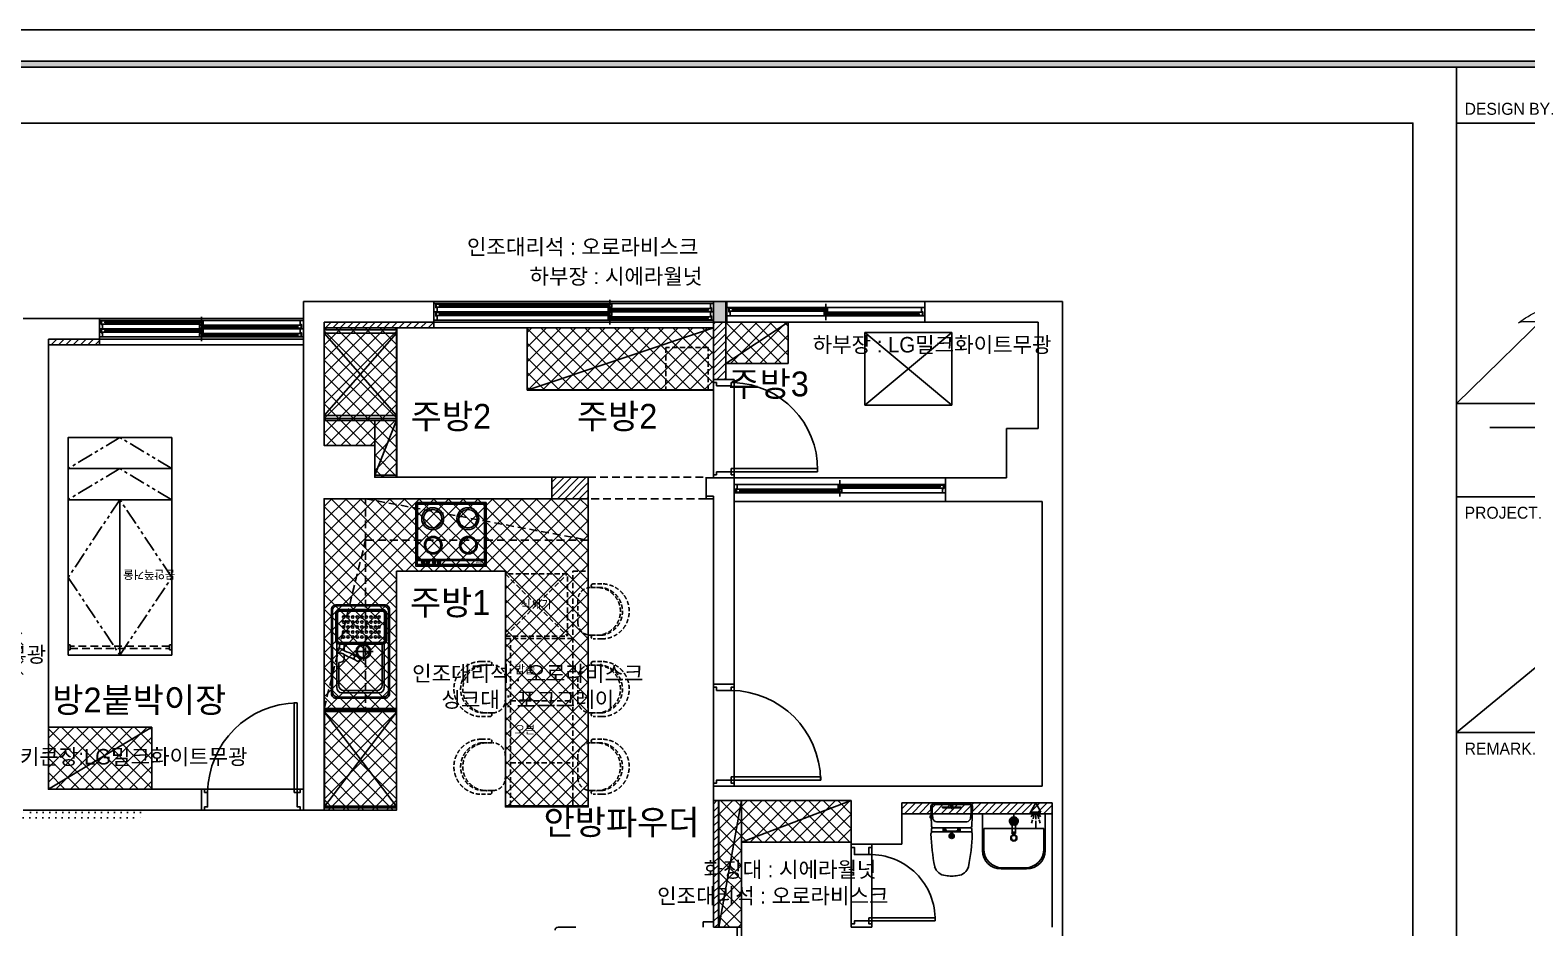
# Model space of a CAD drawing. Header units: inches. Extents: x 4138 to 127072, y -26315 to 43858.
# Drawn here: x 90498 to 104946, y 33133 to 41794 of the extents above; entities that cross this region are included whole.
import ezdxf
from ezdxf.enums import TextEntityAlignment as Align

# ---------------------------------------------------------------- set-up
doc = ezdxf.new("R2010")
doc.units = ezdxf.units.IN
doc.header["$LTSCALE"] = 50
doc.header["$MEASUREMENT"] = 0
for name, pattern in [('DASHEDX2', [1.5, 1, -0.5]), ('DH-HID2', [1.2, 0.8, -0.4]), ('DOT', [0.25, 0, -0.25]), ('HID', [2.3, 1.5, -0.8]), ('HIDDEN', [0.375, 0.25, -0.125]), ('PHANTOM2', [1.25, 0.625, -0.125, 0.125, -0.125, 0.125, -0.125])]:
    doc.linetypes.add(name, pattern=pattern)
for name, color, linetype in [('0-ELC TEXT', 7, 'Continuous'), ('02-WAL', 2, 'Continuous'), ('03-WAL NEW', 3, 'Continuous'), ('04-WIN', 4, 'Continuous'), ('04-WIN TEXT', 4, 'Continuous'), ('04_FUR', 6, 'Continuous'), ('06-FUR', 6, 'Continuous'), ('06-LIGHT', 4, 'Continuous'), ('07-DIM WAL', 5, 'Continuous'), ('3.기호.계단선', 30, 'Continuous'), ('BATH', 4, 'Continuous'), ('CO-BATH', 6, 'Continuous'), ('CO-FURB-DN', 9, 'Continuous'), ('FIN', 2, 'Continuous'), ('FORM(YOURNAME)-11', 1, 'Continuous'), ('FU-FURM', 251, 'DH-HID2'), ('HL', 6, 'HIDDEN'), ('RC-LIGHT', 7, 'Continuous'), ('도면층2', 2, 'Continuous'), ('도면층4', 4, 'Continuous'), ('도면층5', 5, 'Continuous'), ('로고', 7, 'Continuous'), ('욕실설비', 3, 'Continuous')]:
    doc.layers.add(name, color=color, linetype=linetype)
doc.styles.add('DH-TEXT', font='')
doc.styles.add('YOURNAME', font='HY울릉도M.TTF')
doc.styles.add('코레일둥고', font='Korail_Round_Gothic_Medium.ttf')
doc.styles.get('DH-TEXT').set_extended_font_data('HY울릉도L')
pattern_1 = [(45, (0, 0), (-70.71068, 70.71068), []), (135, (0, 0), (-70.71068, -70.71068), [])]

# ---------------------------------------------------------------- blocks, each defined once
blk = doc.blocks.new('FORM-PLAN')
at = {"layer": 'FORM(YOURNAME)-11'}
h = blk.add_hatch(color=256, dxfattribs=at)
h.dxf.hatch_style = 1
h.paths.add_polyline_path([(-71444, 55115), (10556, 55115), (10556, 54915), (-71444, 54915)])
h.paths.add_polyline_path([(-71444, -2085), (10556, -2085), (10556, -2285), (-71444, -2285)])
at = {"layer": 'Defpoints', "color": 158}
for p, q in [((1346, 54915), (1346, -2085)), ((10556, 53115), (1346, 44093)), ((1346, 53115), (10556, 53115)), ((1346, 44093), (10556, 44093)), ((10556, 41093), (1346, 33504))]:
    blk.add_line(p, q, dxfattribs=at)
for points in [[(-71444, -2285), (10556, -2285), (10556, 55115), (-71444, 55115)], [(-69444, 53115), (-64, 53115), (-64, 1215), (-69444, 1215)]]:
    blk.add_lwpolyline(points, close=True, dxfattribs=at)
at = {"layer": 'FORM(YOURNAME)-11', "color": 251}
blk.add_line((2415, 43323), (9487, 43323), dxfattribs=at)
at = {"layer": 'FORM(YOURNAME)-11', "color": 14}
for p, q in [((1346, 41093), (10556, 41093)), ((1346, 33504), (10556, 33504))]:
    blk.add_line(p, q, dxfattribs=at)
at = {"layer": 'FORM(YOURNAME)-11', "color": 250}
blk.add_lwpolyline([(-72444, -3285), (11556, -3285), (11556, 56115), (-72444, 56115)], close=True, dxfattribs=at)
at = {"layer": 'FORM(YOURNAME)-11'}
blk.add_lwpolyline([(-71444, 55115), (10556, 55115), (10556, 54915), (-71444, 54915)], close=True, dxfattribs=at)
at = {"layer": '로고', "lineweight": 0}
blk.add_open_spline([(7666, 47553), (7829, 47568), (7991, 47589), (8152, 47616), (8390, 47655), (8626, 47707), (8858, 47777), (8829, 47735), (8756, 47673), (8725, 47640), (8605, 47517), (8479, 47403), (8345, 47299), (7970, 47009), (7538, 46711), (7093, 46589), (6625, 46461), (6147, 46563), (5679, 46622), (5193, 46684), (4705, 46723), (4215, 46727), (4065, 46729), (3915, 46726), (3766, 46720), (3671, 46715), (3410, 46748), (3333, 46685), (3528, 46845), (3756, 46960), (3975, 47070), (4061, 47113), (4148, 47153), (4236, 47190)], degree=3, knots=[3.546479, 3.546479, 3.546479, 3.546479, 4, 4, 4, 5, 5, 5, 6, 6, 6, 7, 7, 7, 8, 8, 8, 9, 9, 9, 10, 10, 10, 11, 11, 11, 12, 12, 12, 13, 13, 13, 13.152029, 13.152029, 13.152029, 13.152029], dxfattribs=at)
at = {"layer": 'FORM(YOURNAME)-11', "color": 14, "style": 'YOURNAME'}
for s, p in [('DESIGN BY.', (1603, 53577)), ('PROJECT.', (1603, 40579)), ('REMARK.', (1603, 32989))]:
    blk.add_text(s, height=386.1, dxfattribs=at).set_placement(p, align=Align.MIDDLE_LEFT)
at = {"layer": 'FORM(YOURNAME)-11', "color": 3, "style": 'YOURNAME'}
for tag, height, p in [('1', 450, (9905, 18188)), ('2', 450, (9905, 17544)), ('3', 450, (9905, 16257)), ('4', 450, (9905, 14326)), ('5', 515, (9905, 12009)), ('6', 515, (9905, 9757)), ('7', 515, (9905, 7504)), ('8', 515, (9905, 5252)), ('9', 515, (9905, 2999)), ('10', 515, (5655, 811)), ('11', 515, (9905, 747)), ('12', 515, (5655, -1441)), ('13', 515, (9905, -1441))]:
    blk.add_attdef(tag, text='', height=height, dxfattribs=at).set_placement(p, align=Align.MIDDLE_RIGHT)
blk = doc.blocks.new('ggggg')
at = {"layer": '04-WIN TEXT'}
h = blk.add_hatch(color=8, dxfattribs=at)
h.dxf.hatch_style = 1
h.paths.add_polyline_path([(75355, 10274), (75475, 10274), (75475, 10074), (75355, 10074)])
at = {"layer": '3.기호.계단선'}
h = blk.add_hatch(color=8, dxfattribs=at)
h.dxf.hatch_style = 1
edge = h.paths.add_edge_path()
edge.add_arc((78255, 5244), 25, 0, 360)
h = blk.add_hatch(color=8, dxfattribs=at)
h.dxf.hatch_style = 1
edge = h.paths.add_edge_path()
edge.add_arc((77655, 5114), 25, 0, 360)
at = {"color": 8}
blk.add_line((78255, 5329), (78255, 5251), dxfattribs=at)
at = {"layer": '02-WAL', "color": 8}
for p, q in [((71395, 10274), (71395, 10111)), ((71395, 10274), (78725, 10274)), ((78725, 10274), (78725, -1854)), ((68690, 10111), (71395, 10111)), ((71595, 10074), (71595, 8882)), ((71595, 10074), (78489, 10074)), ((71596, 9969), (72293, 9174)), ((72293, 9969), (71596, 9174)), ((78489, 10074), (78489, 9049)), ((68932, 9911), (68932, 5564)), ((68932, 9911), (71395, 9911)), ((71395, 9911), (71395, 5364)), ((72296, 9134), (72085, 8597)), ((78184, 9049), (78184, 8570)), ((78184, 9049), (78489, 9049)), ((71595, 8882), (72084, 8882)), ((72084, 8882), (72084, 8577)), ((72084, 8577), (73795, 8577)), ((73795, 8577), (73795, 8369)), ((73795, 8577), (73795, 8369)), ((75285, 8570), (75285, 8395)), ((75285, 8570), (75555, 8570)), ((75555, 8570), (75555, 5594)), ((77596, 8570), (78184, 8570)), ((77596, 8344), (77596, 8570)), ((75285, 8395), (75355, 8395)), ((75355, 8395), (75355, 5455)), ((71595, 8369), (71595, 5364)), ((71595, 8369), (73795, 8369)), ((77596, 8344), (78530, 8344)), ((78530, 8344), (78530, 5594)), ((75355, 6579), (75555, 6579)), ((68932, 5564), (71395, 5564)), ((70410, 5564), (70410, 5364)), ((75355, 5594), (78530, 5594)), ((68690, 5364), (71595, 5364)), ((75355, 5455), (76685, 5455)), ((76685, 5455), (76685, 4234)), ((77175, 5434), (77175, 5034)), ((77175, 5434), (78625, 5434)), ((78625, 5434), (78625, 4234)), ((76685, 5034), (76885, 5034)), ((76885, 5034), (76885, 4234)), ((76885, 5034), (77175, 5034))]:
    blk.add_line(p, q, dxfattribs=at)
for points in [[(71596, 10019), (72296, 10019), (72296, 9999), (71596, 9999)], [(71596, 9969), (71596, 9174), (72293, 9174), (72293, 9969)], [(71596, 9124), (72296, 9124), (72296, 9144), (71596, 9144)], [(72085, 8597), (72296, 8597), (72296, 9124), (72085, 9124)]]:
    blk.add_lwpolyline(points, close=True, dxfattribs=at)
blk.add_lwpolyline([(72296, 10019), (71596, 10019), (71596, 8882), (72085, 8882), (72085, 8577), (72296, 8577), (72296, 10019)], dxfattribs=at)
at = {"layer": '03-WAL NEW', "color": 8}
for p, q in [((71595, 10074), (71595, 10019)), ((71595, 10019), (75355, 10019)), ((72653, 10074), (72653, 10019)), ((75475, 10074), (75355, 10074)), ((75355, 10074), (75355, 9520)), ((75475, 9520), (75475, 10074)), ((69425, 9911), (68932, 9911)), ((68932, 9911), (68932, 9856)), ((68932, 9856), (69425, 9856)), ((69417, 9856), (71395, 9856)), ((69425, 9856), (69425, 9911)), ((75355, 9520), (75475, 9520)), ((73795, 8577), (74145, 8577)), ((73795, 8369), (73795, 8577)), ((74145, 8577), (74145, 8369)), ((75355, 8395), (75285, 8395)), ((75285, 8395), (75285, 8369)), ((75355, 8369), (75355, 8395)), ((74145, 8369), (73795, 8369)), ((75285, 8369), (75355, 8369)), ((75355, 5455), (75355, 4234)), ((75405, 5455), (75355, 5455)), ((75405, 4234), (75405, 5455)), ((77175, 5434), (77175, 5329)), ((78625, 5434), (77175, 5434)), ((78625, 5329), (78625, 5434)), ((77175, 5329), (78625, 5329)), ((74025, 4234), (73855, 4234)), ((75255, 4234), (75255, 4284)), ((75255, 4284), (75355, 4284)), ((75355, 4234), (75405, 4234)), ((75585, 4234), (75625, 4234)), ((75585, 4034), (75585, 4234)), ((75625, 4234), (75625, 4034))]:
    blk.add_line(p, q, dxfattribs=at)
at = {"layer": '03-WAL NEW', "color": 8, "linetype": 'Continuous'}
for p, q in [((71608, 10019), (71663, 10074)), ((71679, 10019), (71734, 10074)), ((71749, 10019), (71804, 10074)), ((71820, 10019), (71875, 10074)), ((71891, 10019), (71946, 10074)), ((71962, 10019), (72017, 10074)), ((72032, 10019), (72087, 10074)), ((72103, 10019), (72158, 10074)), ((72174, 10019), (72229, 10074)), ((72244, 10019), (72299, 10074)), ((72315, 10019), (72370, 10074)), ((72386, 10019), (72441, 10074)), ((72457, 10019), (72512, 10074)), ((72527, 10019), (72582, 10074)), ((72598, 10019), (72653, 10074)), ((75355, 10054), (75375, 10074)), ((75355, 9983), (75446, 10074)), ((75355, 9913), (75475, 10033)), ((68932, 9900), (68943, 9911)), ((68959, 9856), (69014, 9911)), ((69029, 9856), (69084, 9911)), ((69100, 9856), (69155, 9911)), ((69171, 9856), (69226, 9911)), ((69241, 9856), (69296, 9911)), ((69312, 9856), (69367, 9911)), ((69383, 9856), (69425, 9898)), ((75355, 9842), (75475, 9962)), ((75355, 9771), (75475, 9891)), ((75355, 9700), (75475, 9820)), ((75355, 9630), (75475, 9750)), ((75355, 9559), (75475, 9679)), ((75387, 9520), (75475, 9608)), ((75457, 9520), (75475, 9538)), ((73795, 8529), (73843, 8577)), ((73795, 8458), (73914, 8577)), ((73795, 8388), (73984, 8577)), ((73847, 8369), (74055, 8577)), ((73918, 8369), (74126, 8577)), ((73989, 8369), (74145, 8525)), ((74059, 8369), (74145, 8455)), ((74130, 8369), (74145, 8384)), ((75355, 5422), (75388, 5455)), ((75355, 5351), (75405, 5401)), ((77175, 5376), (77233, 5434)), ((77199, 5329), (77304, 5434)), ((77269, 5329), (77374, 5434)), ((77340, 5329), (77445, 5434)), ((77411, 5329), (77516, 5434)), ((77482, 5329), (77587, 5434)), ((77552, 5329), (77657, 5434)), ((77623, 5329), (77728, 5434)), ((77694, 5329), (77799, 5434)), ((77764, 5329), (77869, 5434)), ((77835, 5329), (77940, 5434)), ((77906, 5329), (78011, 5434)), ((77977, 5329), (78082, 5434)), ((78047, 5329), (78152, 5434)), ((78118, 5329), (78223, 5434)), ((78189, 5329), (78294, 5434)), ((78259, 5329), (78364, 5434)), ((78330, 5329), (78435, 5434)), ((78401, 5329), (78506, 5434)), ((78472, 5329), (78577, 5434)), ((78542, 5329), (78625, 5412)), ((75355, 5281), (75405, 5331)), ((75355, 5210), (75405, 5260)), ((78613, 5329), (78625, 5341)), ((75355, 5139), (75405, 5189)), ((75355, 5069), (75405, 5119)), ((75355, 4998), (75405, 5048)), ((75355, 4927), (75405, 4977)), ((75355, 4856), (75405, 4906)), ((75355, 4786), (75405, 4836)), ((75355, 4715), (75405, 4765)), ((75355, 4644), (75405, 4694)), ((75355, 4574), (75405, 4624)), ((75355, 4503), (75405, 4553)), ((75355, 4432), (75405, 4482)), ((75355, 4361), (75405, 4411)), ((75355, 4291), (75405, 4341)), ((75369, 4234), (75405, 4270))]:
    blk.add_line(p, q, dxfattribs=at)
at = {"layer": '03-WAL NEW', "color": 8}
blk.add_arc((73855, 4204), 30, 90, 180, dxfattribs=at)
at = {"layer": '04-WIN', "color": 8}
for p, q in [((74355, 10289), (74355, 10132)), ((72672, 10253), (75325, 10253)), ((72672, 10173), (75325, 10173)), ((72685, 10173), (75337, 10173)), ((72714, 10248), (74337, 10248)), ((72714, 10218), (72714, 10228)), ((72714, 10218), (74337, 10218)), ((72714, 10168), (74337, 10168)), ((72714, 10138), (72714, 10148)), ((72714, 10138), (74337, 10138)), ((74355, 10209), (74355, 10052)), ((74372, 10207), (75296, 10207)), ((74372, 10177), (75296, 10177)), ((74372, 10127), (75296, 10127)), ((75502, 10214), (77365, 10214)), ((75515, 10134), (77377, 10134)), ((75544, 10209), (76422, 10209)), ((75544, 10179), (75544, 10189)), ((75544, 10179), (76422, 10179)), ((76440, 10250), (76440, 10093)), ((76457, 10169), (77336, 10169)), ((76457, 10139), (77336, 10139)), ((72685, 10093), (75337, 10093)), ((74372, 10097), (75296, 10097)), ((75525, 8660), (76360, 8660)), ((75525, 8660), (75525, 8630)), ((75525, 8630), (76360, 8630)), ((71335, 6399), (71335, 5534)), ((76390, 5654), (75525, 5654)), ((77495, 4294), (76855, 4294))]:
    blk.add_line(p, q, dxfattribs=at)
at = {"layer": '04-WIN', "color": 8, "linetype": 'Continuous'}
for p, q in [((76575, 8391), (76575, 8548)), ((75572, 8427), (77566, 8427)), ((75585, 8507), (77578, 8507)), ((75614, 8462), (76558, 8462)), ((75614, 8432), (76558, 8432)), ((76593, 8502), (77537, 8502)), ((76593, 8472), (77537, 8472))]:
    blk.add_line(p, q, dxfattribs=at)
at = {"layer": '04-WIN', "color": 8}
for points in [[(72655, 10074), (75355, 10074), (75355, 10274), (72655, 10274)], [(75355, 10274), (75485, 10274), (75485, 10074), (75355, 10074)], [(77395, 10274), (75485, 10274), (75485, 10074), (77395, 10074)], [(74343, 10230), (74337, 10228), (74337, 10218), (74372, 10218), (74372, 10248), (74337, 10248), (74337, 10238), (74343, 10236)], [(74337, 10177), (74372, 10177), (74372, 10187), (74367, 10189), (74367, 10196), (74372, 10197), (74372, 10207), (74337, 10207)], [(74343, 10149), (74337, 10148), (74337, 10138), (74372, 10138), (74372, 10168), (74337, 10168), (74337, 10158), (74343, 10156)], [(74337, 10097), (74372, 10097), (74372, 10107), (74367, 10109), (74367, 10116), (74372, 10117), (74372, 10127), (74337, 10127)], [(75299, 10190), (74369, 10190), (74369, 10194), (75299, 10194)], [(75299, 10110), (74369, 10110), (74369, 10114), (75299, 10114)], [(75302, 10196), (75296, 10197), (75296, 10207), (75334, 10207), (75334, 10177), (75296, 10177), (75296, 10187), (75302, 10189)], [(75302, 10116), (75296, 10117), (75296, 10127), (75334, 10127), (75334, 10097), (75296, 10097), (75296, 10107), (75302, 10109)], [(76428, 10191), (76422, 10189), (76422, 10179), (76457, 10179), (76457, 10209), (76422, 10209), (76422, 10199), (76428, 10198)], [(76422, 10139), (76457, 10139), (76457, 10149), (76452, 10151), (76452, 10157), (76457, 10159), (76457, 10169), (76422, 10169)], [(77339, 10152), (76454, 10152), (76454, 10156), (77339, 10156)], [(77342, 10157), (77336, 10159), (77336, 10169), (77374, 10169), (77374, 10139), (77336, 10139), (77336, 10149), (77342, 10151)], [(75555, 8344), (77596, 8344), (77596, 8570), (75555, 8570)]]:
    blk.add_lwpolyline(points, close=True, dxfattribs=at)
for points in [[(72655, 10182), (72655, 10173), (72685, 10173), (72685, 10214), (72672, 10214), (72672, 10253), (72655, 10253), (72655, 10244)], [(72655, 10102), (72655, 10093), (72685, 10093), (72685, 10134), (72672, 10134), (72672, 10173), (72655, 10173), (72655, 10164)], [(72714, 10228), (72708, 10230), (72708, 10236), (72714, 10238), (72714, 10248), (72676, 10248), (72676, 10218), (72714, 10218)], [(72714, 10148), (72708, 10149), (72708, 10156), (72714, 10158), (72714, 10168), (72676, 10168), (72676, 10138), (72714, 10138)], [(74341, 10231), (72710, 10231), (72710, 10235), (74341, 10235), (74341, 10231), (74341, 10235)], [(74341, 10151), (72710, 10151), (72710, 10155), (74341, 10155), (74341, 10151), (74341, 10155)], [(72714, 10239), (72717, 10237), (72717, 10236), (72718, 10235)], [(72714, 10227), (72717, 10228), (72717, 10229), (72718, 10231)], [(72714, 10158), (72717, 10157), (72717, 10156), (72718, 10155)], [(72714, 10147), (72717, 10148), (72717, 10149), (72718, 10151)], [(74337, 10239), (74334, 10237), (74334, 10236), (74333, 10235)], [(74337, 10227), (74334, 10228), (74334, 10229), (74333, 10231)], [(74337, 10158), (74334, 10157), (74334, 10156), (74333, 10155)], [(74337, 10147), (74334, 10148), (74334, 10149), (74333, 10151)], [(74372, 10198), (74375, 10197), (74375, 10196), (74376, 10194)], [(74372, 10187), (74375, 10188), (74375, 10189), (74376, 10190)], [(74372, 10118), (74375, 10117), (74375, 10116), (74376, 10114)], [(75296, 10198), (75293, 10197), (75293, 10196), (75292, 10194)], [(75296, 10187), (75293, 10188), (75293, 10189), (75292, 10190)], [(75296, 10118), (75293, 10117), (75293, 10116), (75292, 10114)], [(75355, 10244), (75355, 10253), (75325, 10253), (75325, 10214), (75325, 10212), (75337, 10212), (75337, 10173), (75355, 10173), (75355, 10182)], [(75355, 10164), (75355, 10173), (75325, 10173), (75325, 10134), (75325, 10132), (75337, 10132), (75337, 10093), (75355, 10093), (75355, 10102)], [(75485, 10143), (75485, 10134), (75515, 10134), (75515, 10175), (75502, 10175), (75502, 10214), (75485, 10214), (75485, 10205)], [(75544, 10189), (75538, 10191), (75538, 10198), (75544, 10199), (75544, 10209), (75506, 10209), (75506, 10179), (75544, 10179)], [(76426, 10192), (75540, 10192), (75540, 10196), (76426, 10196), (76426, 10192), (76426, 10196)], [(75544, 10200), (75547, 10199), (75547, 10198), (75548, 10196)], [(75544, 10189), (75547, 10190), (75547, 10191), (75548, 10192)], [(76422, 10200), (76419, 10199), (76419, 10198), (76418, 10196)], [(76422, 10189), (76419, 10190), (76419, 10191), (76418, 10192)], [(76457, 10160), (76460, 10158), (76460, 10157), (76461, 10156)], [(76457, 10148), (76460, 10150), (76460, 10151), (76461, 10152)], [(77336, 10160), (77333, 10158), (77333, 10157), (77332, 10156)], [(77336, 10148), (77333, 10150), (77333, 10151), (77332, 10152)], [(77395, 10205), (77395, 10214), (77365, 10214), (77365, 10175), (77365, 10173), (77377, 10173), (77377, 10134), (77395, 10134), (77395, 10143)], [(74372, 10107), (74375, 10108), (74375, 10109), (74376, 10110)], [(75296, 10107), (75293, 10108), (75293, 10109), (75292, 10110)]]:
    blk.add_lwpolyline(points, dxfattribs=at)
at = {"layer": '04-WIN', "color": 8, "linetype": 'Continuous'}
for points in [[(75555, 8436), (75555, 8427), (75572, 8427), (75572, 8466), (75585, 8466), (75585, 8507), (75555, 8507), (75555, 8498)], [(76561, 8449), (75610, 8449), (75610, 8445), (76561, 8445), (76561, 8449), (76561, 8445)], [(75614, 8453), (75617, 8451), (75617, 8450), (75618, 8449)], [(75614, 8441), (75617, 8442), (75617, 8443), (75618, 8445)], [(76558, 8453), (76555, 8451), (76554, 8450), (76554, 8449)], [(76558, 8441), (76555, 8442), (76554, 8443), (76554, 8445)], [(76593, 8493), (76595, 8492), (76596, 8491), (76597, 8489)], [(76593, 8481), (76595, 8483), (76596, 8484), (76597, 8485)], [(77537, 8493), (77534, 8492), (77534, 8491), (77533, 8489)], [(77537, 8481), (77534, 8483), (77534, 8484), (77533, 8485)], [(77596, 8498), (77596, 8507), (77578, 8507), (77578, 8468), (77566, 8468), (77566, 8427), (77596, 8427), (77596, 8436)]]:
    blk.add_lwpolyline(points, dxfattribs=at)
for points in [[(75614, 8452), (75614, 8462), (75576, 8462), (75576, 8432), (75614, 8432), (75614, 8442), (75608, 8444), (75608, 8450)], [(76593, 8492), (76593, 8502), (76558, 8502), (76558, 8472), (76593, 8472), (76593, 8482), (76587, 8484), (76587, 8490)], [(76558, 8452), (76558, 8462), (76593, 8462), (76593, 8432), (76558, 8432), (76558, 8442), (76563, 8444), (76563, 8450)], [(76589, 8485), (77540, 8485), (77540, 8489), (76589, 8489)], [(77537, 8492), (77537, 8502), (77575, 8502), (77575, 8472), (77537, 8472), (77537, 8482), (77543, 8484), (77543, 8490)]]:
    blk.add_lwpolyline(points, close=True, dxfattribs=at)
at = {"layer": '04-WIN TEXT', "color": 8}
for p, q in [((75355, 10274), (75475, 10274)), ((75355, 10074), (75355, 10274)), ((75475, 10274), (75475, 10074)), ((75475, 10074), (75355, 10074))]:
    blk.add_line(p, q, dxfattribs=at)
at = {"layer": '04_FUR', "color": 8, "linetype": 'HID'}
for p, q in [((74145, 8577), (75285, 8577)), ((74145, 8369), (74145, 8577)), ((75285, 8577), (75285, 8369)), ((71995, 7969), (71995, 8369)), ((71995, 8369), (74145, 7969)), ((74145, 8369), (74145, 7969)), ((75285, 8369), (74145, 8369)), ((71595, 6344), (71995, 7969)), ((74145, 7969), (71995, 7969)), ((71995, 7969), (71995, 6344)), ((71995, 6344), (71595, 6344))]:
    blk.add_line(p, q, dxfattribs=at)
at = {"layer": '04_FUR', "color": 8}
for p, q in [((71595, 5364), (71595, 8369)), ((71595, 8369), (72295, 8369)), ((74145, 8369), (73345, 8369)), ((74145, 5394), (74145, 8369)), ((78530, 8344), (77930, 8344)), ((78530, 6194), (78530, 8344)), ((72295, 7669), (73345, 7669)), ((72295, 7669), (72295, 5364)), ((73345, 7669), (73345, 5394)), ((71595, 6344), (72295, 6344)), ((71595, 6332), (72295, 6332)), ((68932, 5564), (68932, 6164)), ((68932, 6164), (69932, 6164)), ((68932, 5564), (69932, 6164)), ((69932, 6164), (69932, 5564)), ((78530, 6194), (78530, 5594)), ((69932, 5564), (68932, 5564)), ((78530, 5594), (76730, 5594)), ((71595, 5384), (72295, 5384)), ((72295, 5364), (71595, 5364)), ((74145, 5406), (73345, 5406)), ((73345, 5394), (74145, 5394)), ((75625, 5455), (75405, 4234)), ((75405, 4234), (75405, 5455)), ((75405, 5455), (75625, 5455)), ((75625, 5055), (76685, 5455)), ((75625, 5055), (75625, 5455)), ((75625, 5455), (76685, 5455)), ((75625, 5455), (75625, 4234)), ((76685, 5455), (76685, 5055)), ((76685, 5055), (75625, 5055)), ((75625, 4234), (75405, 4234))]:
    blk.add_line(p, q, dxfattribs=at)
at = {"layer": '06-FUR', "color": 8}
for p, q in [((75355, 10019), (73555, 10019)), ((73555, 10019), (73555, 9419)), ((75355, 10019), (73555, 9419)), ((75355, 9419), (75355, 10019)), ((75475, 9674), (76075, 10074)), ((76075, 10074), (75475, 10074)), ((75475, 10074), (75475, 9674)), ((76075, 9674), (76075, 10074)), ((76815, 9274), (77655, 9974)), ((76815, 9974), (77655, 9274)), ((76815, 9974), (76815, 9274)), ((77655, 9974), (76815, 9974)), ((77655, 9274), (77655, 9974)), ((71595, 9877), (71595, 9077)), ((75475, 9674), (76075, 9674)), ((73555, 9419), (75355, 9419)), ((76815, 9274), (77655, 9274)), ((71598, 6314), (71598, 5402)), ((72295, 6314), (71598, 6314)), ((71598, 5398), (72295, 6310)), ((71598, 6310), (72295, 5398)), ((72295, 5402), (72295, 6314)), ((71598, 5402), (72295, 5402))]:
    blk.add_line(p, q, dxfattribs=at)
at = {"layer": '06-FUR', "color": 8, "linetype": 'DASHEDX2'}
for p, q in [((75305, 9829), (74895, 9829)), ((74895, 9829), (74895, 9419)), ((75305, 9419), (75305, 9829)), ((74895, 9419), (75305, 9419)), ((73995, 5406), (73995, 7669)), ((73995, 7669), (74145, 7669)), ((73345, 7044), (73945, 7644)), ((73345, 7644), (73945, 7044)), ((73945, 7644), (73345, 7644)), ((73345, 7644), (73345, 7044)), ((73945, 7044), (73945, 7644)), ((73345, 7044), (73945, 7044)), ((73345, 7019), (73995, 7019)), ((73395, 5406), (73395, 7019)), ((73345, 6419), (73345, 6419)), ((73395, 6419), (73995, 6419)), ((73395, 5819), (73995, 5819)), ((73445, 5406), (73995, 5406))]:
    blk.add_line(p, q, dxfattribs=at)
at = {"layer": '06-FUR', "color": 8, "linetype": 'DOT', "ltscale": 5}
for p, q in [((69822, 5339), (68690, 5339)), ((68690, 5289), (69822, 5289)), ((69822, 5289), (69822, 5339))]:
    blk.add_line(p, q, dxfattribs=at)
at = {"layer": '3.기호.계단선', "color": 8}
for centre in [(78255, 5244), (77655, 5114)]:
    blk.add_circle(centre, 25, dxfattribs=at)
at = {"layer": 'BATH', "color": 8}
for p, q in [((78417, 5343), (78469, 5434)), ((78469, 5434), (78516, 5343)), ((78516, 5343), (78417, 5343)), ((78444, 5335), (78422, 5300)), ((78437, 5270), (78427, 5236)), ((78456, 5336), (78441, 5279)), ((78468, 5338), (78468, 5276)), ((78468, 5259), (78468, 5196)), ((78480, 5336), (78495, 5279)), ((78492, 5335), (78514, 5300)), ((78499, 5270), (78509, 5236))]:
    blk.add_line(p, q, dxfattribs=at)
at = {"layer": 'CO-BATH', "color": 8}
for p, q in [((77952, 5329), (77952, 4975)), ((78558, 5329), (77952, 5329)), ((78240, 5257), (78240, 5149)), ((78270, 5257), (78270, 5149)), ((78558, 4975), (78558, 5329)), ((77964, 5185), (77964, 4987)), ((78546, 5185), (77964, 5185)), ((78237, 5143), (78237, 5137)), ((78237, 5143), (78272, 5143)), ((78237, 5137), (78272, 5137)), ((78238, 5149), (78238, 5143)), ((78238, 5149), (78271, 5149)), ((78271, 5149), (78271, 5143)), ((78272, 5143), (78272, 5137)), ((78546, 4987), (78546, 5185)), ((78132, 4795), (78378, 4795)), ((78144, 4807), (78366, 4807))]:
    blk.add_line(p, q, dxfattribs=at)
for radius in [30, 24]:
    blk.add_circle((78255, 5095), radius, dxfattribs=at)
for centre, radius, start, end in [((78255, 5257), 42, 290.9248, 249.0751), ((78255, 5257), 36, 294.6243, 245.3757), ((78255, 5257), 30, 300, 240), ((78255, 5257), 21.6, 313.9829, 226.017), ((78255, 5257), 15, 360, 180), ((78132, 4975), 180, 180, 270), ((78144, 4987), 180, 180, 270), ((78366, 4987), 180, 270, 0), ((78378, 4975), 180, 270, 0)]:
    blk.add_arc(centre, radius, start, end, dxfattribs=at)
at = {"layer": 'CO-FURB-DN', "color": 8}
for p, q in [((72492, 7731), (72492, 8322)), ((72492, 8322), (72845, 8322)), ((72495, 7783), (72495, 8316)), ((72495, 8316), (72845, 8316)), ((72832, 8322), (73148, 8322)), ((72835, 8316), (73144, 8316)), ((73144, 8316), (73144, 7783)), ((73148, 8322), (73148, 7731)), ((72845, 7778), (72492, 7778)), ((72845, 7731), (72492, 7731)), ((72493, 7774), (72845, 7774)), ((72493, 7735), (72493, 7774)), ((72845, 7735), (72493, 7735)), ((72845, 7783), (72495, 7783)), ((72549, 7767), (72549, 7745)), ((72553, 7767), (72553, 7745)), ((72596, 7767), (72596, 7745)), ((72599, 7767), (72599, 7745)), ((72656, 7767), (72656, 7745)), ((72659, 7767), (72659, 7745)), ((72702, 7767), (72702, 7745)), ((72705, 7767), (72705, 7745)), ((73148, 7778), (72832, 7778)), ((73148, 7731), (72832, 7731)), ((72834, 7774), (73146, 7774)), ((73146, 7735), (72834, 7735)), ((73144, 7783), (72835, 7783)), ((73146, 7774), (73146, 7735)), ((71675, 7293), (71675, 6506)), ((71707, 7267), (71707, 6999)), ((72166, 7334), (71716, 7334)), ((71718, 7267), (71718, 6999)), ((71723, 7267), (71723, 6999)), ((72163, 7300), (71739, 7300)), ((72163, 7289), (71739, 7289)), ((72163, 7283), (71739, 7283)), ((72179, 6999), (72179, 7267)), ((72185, 6999), (72185, 7267)), ((72196, 6999), (72196, 7267)), ((72217, 6506), (72217, 7283)), ((71716, 6977), (71716, 6547)), ((71739, 6983), (72163, 6983)), ((71739, 6978), (72163, 6978)), ((71739, 6967), (72163, 6967)), ((71788, 6901), (71788, 6967)), ((71975, 6989), (71975, 6803)), ((72156, 6567), (72156, 6967)), ((72176, 6547), (72176, 6970)), ((71737, 6787), (71757, 6792)), ((71788, 6823), (71788, 6867)), ((71882, 6896), (72068, 6896)), ((71737, 6787), (71737, 6567)), ((71787, 6517), (72104, 6517)), ((71726, 6454), (72166, 6454)), ((71767, 6495), (72125, 6495))]:
    blk.add_line(p, q, dxfattribs=at)
blk.add_lwpolyline([(73160, 8333), (72480, 8333), (72480, 7719), (73160, 7719)], close=True, dxfattribs=at)
blk.add_lwpolyline([(72227, 6487), (72227, 7301, 0.414214), (72184, 7344), (71708, 7344, 0.414214), (71665, 7301), (71665, 6487, 0.414214), (71708, 6444), (72184, 6444, 0.414214)], format="xyb", close=True, dxfattribs=at)
for centre, radius in [((72643, 8177), 106), ((72643, 8177), 88.5), ((72983, 8177), 106), ((72983, 8177), 88.5), ((72648, 7921), 85.1), ((72648, 7921), 73.2), ((72988, 7921), 85.1), ((72988, 7921), 73.2), ((72551, 7756), 14.8), ((72551, 7756), 11.2), ((72597, 7756), 14.8), ((72597, 7756), 11.2), ((72657, 7756), 14.8), ((72657, 7756), 11.2), ((72704, 7756), 14.8), ((72704, 7756), 11.2), ((71783, 7227), 11.5), ((71826, 7227), 11.5), ((71871, 7227), 11.5), ((71914, 7227), 11.5), ((71959, 7227), 11.5), ((72002, 7227), 11.5), ((72047, 7227), 11.5), ((72090, 7227), 11.5), ((72126, 7227), 11.5), ((71783, 7178), 11.5), ((71783, 7131), 11.5), ((71783, 7082), 11.5), ((71826, 7178), 11.5), ((71826, 7131), 11.5), ((71826, 7082), 11.5), ((71871, 7178), 11.5), ((71871, 7131), 11.5), ((71871, 7082), 11.5), ((71914, 7178), 11.5), ((71914, 7131), 11.5), ((71914, 7082), 11.5), ((71959, 7178), 11.5), ((71959, 7131), 11.5), ((71959, 7082), 11.5), ((72002, 7178), 11.5), ((72002, 7131), 11.5), ((72002, 7082), 11.5), ((72047, 7178), 11.5), ((72047, 7131), 11.5), ((72047, 7082), 11.5), ((72090, 7178), 11.5), ((72090, 7131), 11.5), ((72090, 7082), 11.5), ((72126, 7178), 11.5), ((72126, 7131), 11.5), ((72126, 7082), 11.5), ((71783, 7035), 11.5), ((71826, 7035), 11.5), ((71871, 7035), 11.5), ((71914, 7035), 11.5), ((71974, 6894), 70.6), ((71974, 6894), 60.4), ((71959, 7035), 11.5), ((72002, 7035), 11.5), ((72047, 7035), 11.5), ((72090, 7035), 11.5), ((72126, 7035), 11.5)]:
    blk.add_circle(centre, radius, dxfattribs=at)
for centre, radius, start, end in [((71716, 7293), 40.9, 90, 180), ((71739, 7267), 32.3, 90, 180), ((71739, 7267), 21.5, 90, 180), ((71739, 7267), 16.1, 90, 180), ((72163, 7267), 32.3, 0, 90), ((72163, 7267), 21.5, 0, 90), ((72163, 7267), 16.1, 0, 90), ((72166, 7283), 51.1, 0, 90), ((71739, 6999), 32.3, 180, 270), ((71739, 6999), 21.5, 180, 270), ((71739, 6999), 16.1, 180, 270), ((71757, 6966), 30.7, 0, 1.7483), ((72163, 6999), 32.3, 270, 0), ((72163, 6999), 21.5, 270, 0), ((72163, 6999), 16.1, 270, 0), ((71745, 6904), 21.5, 40.6945, 270.7549), ((71700, 6688), 199, 53.5863, 79.4447), ((71877, 7080), 199, 231.4118, 256.8606), ((71757, 6823), 30.7, 270, 0), ((71850, 6892), 53.8, 233.5863, 253.4491), ((71820, 6833), 53.8, 53.6787, 76.8606), ((71752, 6561), 291, 55.9944, 73.4491), ((71970, 7037), 199, 233.6787, 255.202), ((71906, 6830), 21.5, 106.6147, 211.8543), ((71921, 6823), 21.5, 251.8768, 95.5388), ((71726, 6506), 51.1, 180, 270), ((71767, 6547), 51.1, 180, 270), ((71788, 6567), 51.1, 180, 270), ((72104, 6570), 51.1, 270, 0), ((72125, 6547), 51.1, 270, 0), ((72166, 6506), 51.1, 270, 0)]:
    blk.add_arc(centre, radius, start, end, dxfattribs=at)
at = {"layer": 'FIN', "color": 8}
for p, q in [((77647, 5418), (77482, 5418)), ((77499, 5419), (77486, 5419)), ((77499, 5419), (77511, 5419)), ((77663, 5418), (77827, 5418)), ((77509, 5251), (77655, 5251)), ((77800, 5251), (77655, 5251)), ((77474, 5193), (77655, 5193)), ((77655, 5154), (77475, 5154)), ((77835, 5193), (77655, 5193)), ((77655, 5154), (77834, 5154))]:
    blk.add_line(p, q, dxfattribs=at)
for points in [[(77482, 5418), (77470, 5418, 0.421209), (77455, 5403), (77459, 5208, 0.001659)], [(77827, 5418), (77840, 5418, -0.421209), (77855, 5403), (77850, 5208, -0.001659)], [(77474, 5193, 0.371724), (77460, 5178, 0.003515), (77461, 5147, 0.320541)], [(77835, 5193, -0.371724), (77849, 5178, -0.003515), (77849, 5147, -0.320541)]]:
    blk.add_lwpolyline(points, format="xyb", dxfattribs=at)
for centre, radius, start, end in [((77482, 5402), 16, 90, 179.3116), ((78466, 5390), 1000, 179.3116, 185.9437), ((77486, 5434), 15, 180, 270), ((77511, 5434), 15, 270, 0), ((77827, 5402), 16, 0.6884, 90), ((76843, 5390), 1000, 354.0563, 0.6884), ((77474, 5208), 15, 181.3651, 270), ((77511, 5291), 40, 185.9437, 267.5129), ((77798, 5291), 40, 272.4871, 354.0563), ((77835, 5208), 15, 270, 358.6349), ((77475, 5134), 20, 90, 182.3333), ((79659, 5223), 2206, 182.3333, 190.6081), ((75650, 5223), 2206, 349.3919, 357.6667), ((77834, 5134), 20, 357.6667, 90), ((77610, 4856), 126, 198.2964, 263.4241), ((77699, 4856), 126, 276.5759, 341.7036), ((77655, 5133), 406, 261.6993, 270), ((77655, 5133), 406, 270, 278.3007)]:
    blk.add_arc(centre, radius, start, end, dxfattribs=at)
at = {"layer": 'FU-FURM', "color": 8}
for p, q in [((74275, 7548), (74192, 7548)), ((74045, 7391), (74045, 7174)), ((74275, 7513), (74167, 7513)), ((74167, 7052), (74275, 7052)), ((74275, 7052), (74167, 7052)), ((74275, 7017), (74192, 7017)), ((73114, 6798), (73197, 6798)), ((74275, 6798), (74192, 6798)), ((73114, 6763), (73222, 6763)), ((74275, 6763), (74167, 6763)), ((73345, 6641), (73345, 6424)), ((74045, 6641), (74045, 6424)), ((73222, 6302), (73114, 6302)), ((73114, 6302), (73222, 6302)), ((73114, 6267), (73197, 6267)), ((74167, 6302), (74275, 6302)), ((74275, 6302), (74167, 6302)), ((74275, 6267), (74192, 6267)), ((73114, 6048), (73197, 6048)), ((73114, 6013), (73222, 6013)), ((74275, 6013), (74167, 6013)), ((74275, 6048), (74192, 6048)), ((73345, 5891), (73345, 5674)), ((74045, 5891), (74045, 5674)), ((73222, 5552), (73114, 5552)), ((73114, 5552), (73222, 5552)), ((73114, 5517), (73197, 5517)), ((74167, 5552), (74275, 5552)), ((74275, 5552), (74167, 5552)), ((74275, 5517), (74192, 5517))]:
    blk.add_line(p, q, dxfattribs=at)
for centre, radius, start, end in [((74192, 7530), 17.5, 89.9144, 270.0856), ((74275, 7282), 266, 270.0246, 89.9754), ((74167, 7391), 122, 90, 179.9999), ((74225, 7282), 231, 269.9213, 90.0787), ((74243, 7282), 233, 277.8678, 82.104), ((74167, 7174), 122, 180, 270), ((74192, 7034), 17.5, 89.9144, 270.0856), ((73114, 6532), 266, 90.0246, 269.9754), ((73197, 6780), 17.5, 269.9144, 90.0856), ((74192, 6780), 17.5, 89.9144, 270.0856), ((74275, 6532), 266, 270.0246, 89.9754), ((73146, 6532), 233, 97.896, 262.1322), ((73165, 6532), 231, 89.9213, 270.0787), ((73222, 6641), 122, 0.0001, 90), ((74167, 6641), 122, 90, 179.9999), ((74225, 6532), 231, 269.9213, 90.0787), ((74243, 6532), 233, 277.8678, 82.104), ((73222, 6424), 122, 270, 0), ((74167, 6424), 122, 180, 270), ((73197, 6284), 17.5, 269.9144, 90.0856), ((74192, 6284), 17.5, 89.9144, 270.0856), ((73114, 5782), 266, 90.0246, 269.9754), ((73146, 5782), 233, 97.896, 262.1322), ((73165, 5782), 231, 89.9213, 270.0787), ((73197, 6030), 17.5, 269.9144, 90.0856), ((73222, 5891), 122, 0.0001, 90), ((74167, 5891), 122, 90, 179.9999), ((74192, 6030), 17.5, 89.9144, 270.0856), ((74225, 5782), 231, 269.9213, 90.0787), ((74275, 5782), 266, 270.0246, 89.9754), ((74243, 5782), 233, 277.8678, 82.104), ((73222, 5674), 122, 270, 0), ((74167, 5674), 122, 180, 270), ((73197, 5534), 17.5, 269.9144, 90.0856), ((74192, 5534), 17.5, 89.9144, 270.0856)]:
    blk.add_arc(centre, radius, start, end, dxfattribs=at)
at = {"layer": 'HL', "color": 8, "linetype": 'Continuous'}
for p, q in [((77568, 5393), (77646, 5393)), ((77568, 5386), (77647, 5386)), ((77631, 5424), (77631, 5434)), ((77631, 5424), (77679, 5424)), ((77648, 5420), (77642, 5424)), ((77643, 5413), (77648, 5420)), ((77649, 5378), (77643, 5413)), ((77643, 5413), (77666, 5413)), ((77648, 5420), (77662, 5420)), ((77649, 5378), (77661, 5378)), ((77661, 5378), (77666, 5413)), ((77662, 5420), (77667, 5424)), ((77666, 5413), (77662, 5420)), ((77662, 5386), (77741, 5386)), ((77663, 5393), (77741, 5393)), ((77679, 5424), (77679, 5434)), ((77446, 5304), (77446, 5292)), ((77450, 5308), (77457, 5308)), ((77450, 5288), (77457, 5288)), ((77655, 5161), (77608, 5161)), ((77655, 5161), (77701, 5161))]:
    blk.add_line(p, q, dxfattribs=at)
for points in [[(77572, 5154), (77572, 5178, -0.414214), (77576, 5182), (77593, 5182, -0.414214), (77597, 5178), (77597, 5162), (77597, 5154)], [(77597, 5162), (77606, 5162, -0.414214), (77608, 5160), (77608, 5154)], [(77713, 5162), (77703, 5162, 0.414214), (77701, 5160), (77701, 5154)], [(77737, 5154), (77737, 5178, 0.414214), (77733, 5182), (77717, 5182, 0.414214), (77713, 5178), (77713, 5162), (77713, 5154)]]:
    blk.add_lwpolyline(points, format="xyb", dxfattribs=at)
for centre in [(77585, 5168), (77725, 5168)]:
    blk.add_circle(centre, 8, dxfattribs=at)
for centre, radius, start, end in [((77568, 5390), 3.5, 90, 270), ((77741, 5390), 3.5, 270, 90), ((77450, 5304), 4, 90, 180), ((77450, 5292), 4, 180, 270)]:
    blk.add_arc(centre, radius, start, end, dxfattribs=at)
at = {"layer": '도면층2', "color": 8}
for p, q in [((77596, 8344), (77596, 8570)), ((75555, 6579), (75355, 6579)), ((70410, 5564), (70410, 5364)), ((71395, 5564), (71395, 5364)), ((75555, 5594), (75355, 5594)), ((76885, 5034), (76685, 5034))]:
    blk.add_line(p, q, dxfattribs=at)
at = {"layer": '도면층4', "color": 8}
for p, q in [((70410, 10127), (70410, 9970)), ((69425, 10111), (69425, 9911)), ((71395, 10111), (69425, 10111)), ((69425, 10111), (69425, 9911)), ((69442, 10091), (71365, 10091)), ((69442, 10011), (71365, 10011)), ((69455, 10011), (71377, 10011)), ((69484, 10086), (70392, 10086)), ((69484, 10056), (69484, 10066)), ((69484, 10056), (70392, 10056)), ((69484, 10006), (70392, 10006)), ((69484, 9976), (69484, 9986)), ((69484, 9976), (70392, 9976)), ((70410, 10047), (70410, 9890)), ((70427, 10046), (71336, 10046)), ((70427, 10016), (71336, 10016)), ((71395, 10111), (71395, 9911)), ((71395, 9911), (71395, 10111)), ((69425, 9911), (71395, 9911)), ((69455, 9931), (71377, 9931)), ((70427, 9966), (71336, 9966)), ((70427, 9936), (71336, 9936)), ((75355, 9520), (75355, 8570)), ((75355, 9490), (75355, 9520)), ((75355, 9520), (75555, 9520)), ((75385, 9490), (75355, 9490)), ((75385, 9460), (75385, 9490)), ((75525, 9460), (75385, 9460)), ((75555, 9490), (75525, 9490)), ((75525, 9490), (75525, 9460)), ((75555, 8570), (75555, 9520)), ((75555, 9520), (75555, 9490)), ((75385, 8600), (75355, 8600)), ((75355, 8600), (75355, 8570)), ((75355, 8570), (75555, 8570)), ((75525, 8630), (75385, 8630)), ((75385, 8630), (75385, 8600)), ((75525, 8630), (76360, 8630)), ((75525, 8600), (75525, 8630)), ((75555, 8600), (75525, 8600)), ((75555, 8570), (75555, 8600)), ((76360, 8630), (76360, 8660)), ((77596, 8344), (77596, 8570)), ((75355, 6579), (75355, 5594)), ((75555, 6579), (75355, 6579)), ((75555, 5594), (75555, 6579)), ((71335, 6400), (71305, 6400)), ((71305, 5534), (71305, 6399)), ((71335, 5534), (71335, 6400)), ((75525, 5684), (76390, 5684)), ((75525, 5654), (75525, 5684)), ((75525, 5654), (76390, 5654)), ((76390, 5654), (76390, 5684)), ((71395, 5564), (70410, 5564)), ((70410, 5564), (70410, 5364)), ((71335, 5534), (71305, 5534)), ((71395, 5364), (71395, 5564)), ((71395, 5564), (71395, 5364)), ((75355, 5594), (75555, 5594)), ((75555, 5594), (75355, 5594)), ((70410, 5364), (71395, 5364)), ((76685, 5034), (76685, 4234)), ((76885, 5034), (76685, 5034)), ((76885, 4234), (76885, 5034)), ((76855, 4324), (77495, 4324)), ((76855, 4294), (76855, 4324)), ((76855, 4294), (77495, 4294)), ((77495, 4294), (77495, 4324))]:
    blk.add_line(p, q, dxfattribs=at)
for points in [[(69425, 10020), (69425, 10011), (69455, 10011), (69455, 10052), (69442, 10052), (69442, 10091), (69425, 10091), (69425, 10082)], [(69425, 9940), (69425, 9931), (69455, 9931), (69455, 9972), (69442, 9972), (69442, 10011), (69425, 10011), (69425, 10002)], [(69484, 10066), (69478, 10068), (69478, 10075), (69484, 10076), (69484, 10086), (69446, 10086), (69446, 10056), (69484, 10056)], [(69484, 9986), (69478, 9988), (69478, 9995), (69484, 9996), (69484, 10006), (69446, 10006), (69446, 9976), (69484, 9976)], [(70396, 10069), (69480, 10069), (69480, 10073), (70396, 10073), (70396, 10069), (70396, 10073)], [(70396, 9989), (69480, 9989), (69480, 9993), (70396, 9993), (70396, 9989), (70396, 9993)], [(69484, 10077), (69487, 10076), (69487, 10075), (69488, 10073)], [(69484, 10066), (69487, 10067), (69487, 10068), (69488, 10069)], [(69484, 9997), (69487, 9996), (69487, 9995), (69488, 9993)], [(69484, 9986), (69487, 9987), (69487, 9988), (69488, 9989)], [(70392, 10077), (70389, 10076), (70389, 10075), (70388, 10073)], [(70392, 10066), (70389, 10067), (70389, 10068), (70388, 10069)], [(70392, 9997), (70389, 9996), (70389, 9995), (70388, 9993)], [(70392, 9986), (70389, 9987), (70389, 9988), (70388, 9989)], [(70427, 10037), (70430, 10035), (70430, 10034), (70431, 10033)], [(70427, 10025), (70430, 10027), (70430, 10028), (70431, 10029)], [(71336, 10037), (71333, 10035), (71333, 10034), (71332, 10033)], [(71336, 10025), (71333, 10027), (71333, 10028), (71332, 10029)], [(71395, 10082), (71395, 10091), (71365, 10091), (71365, 10052), (71365, 10050), (71377, 10050), (71377, 10011), (71395, 10011), (71395, 10020)], [(71395, 10002), (71395, 10011), (71365, 10011), (71365, 9972), (71365, 9970), (71377, 9970), (71377, 9931), (71395, 9931), (71395, 9940)], [(70427, 9957), (70430, 9955), (70430, 9954), (70431, 9953)], [(70427, 9945), (70430, 9947), (70430, 9948), (70431, 9949)], [(71336, 9957), (71333, 9955), (71333, 9954), (71332, 9953)], [(71336, 9945), (71333, 9947), (71333, 9948), (71332, 9949)], [(75555, 6579), (75555, 6549), (75525, 6549), (75525, 6519), (75385, 6519), (75385, 6549), (75355, 6549), (75355, 6579), (75555, 6579)], [(75555, 5594), (75555, 5624), (75525, 5624), (75525, 5654), (75385, 5654), (75385, 5624), (75355, 5624), (75355, 5594), (75555, 5594)], [(70410, 5564), (70440, 5564), (70440, 5534), (70470, 5534), (70470, 5394), (70440, 5394), (70440, 5364), (70410, 5364), (70410, 5564)], [(71395, 5564), (71365, 5564), (71365, 5534), (71335, 5534), (71335, 5394), (71365, 5394), (71365, 5364), (71395, 5364), (71395, 5564)], [(76885, 5034), (76885, 5004), (76855, 5004), (76855, 4934), (76715, 4934), (76715, 5004), (76685, 5004), (76685, 5034), (76885, 5034)], [(76885, 4234), (76885, 4264), (76855, 4264), (76855, 4294), (76715, 4294), (76715, 4264), (76685, 4264), (76685, 4234), (76885, 4234)]]:
    blk.add_lwpolyline(points, dxfattribs=at)
for points in [[(70398, 10068), (70392, 10066), (70392, 10056), (70427, 10056), (70427, 10086), (70392, 10086), (70392, 10076), (70398, 10075)], [(70392, 10016), (70427, 10016), (70427, 10026), (70422, 10028), (70422, 10034), (70427, 10036), (70427, 10046), (70392, 10046)], [(70398, 9988), (70392, 9986), (70392, 9976), (70427, 9976), (70427, 10006), (70392, 10006), (70392, 9996), (70398, 9995)], [(71339, 10029), (70424, 10029), (70424, 10033), (71339, 10033)], [(71342, 10034), (71336, 10036), (71336, 10046), (71374, 10046), (71374, 10016), (71336, 10016), (71336, 10026), (71342, 10028)], [(70392, 9936), (70427, 9936), (70427, 9946), (70422, 9948), (70422, 9954), (70427, 9956), (70427, 9966), (70392, 9966)], [(71339, 9949), (70424, 9949), (70424, 9953), (71339, 9953)], [(71342, 9954), (71336, 9956), (71336, 9966), (71374, 9966), (71374, 9936), (71336, 9936), (71336, 9946), (71342, 9948)]]:
    blk.add_lwpolyline(points, close=True, dxfattribs=at)
at = {"layer": '도면층5', "color": 8}
for centre, radius, start, end in [((75522, 8653), 838, 359.4873, 87.7748), ((75513, 5643), 876, 0.7421, 89.2579), ((71346, 5523), 876, 90.7421, 179.2579), ((76868, 4308), 627, 358.788, 91.212)]:
    blk.add_arc(centre, radius, start, end, dxfattribs=at)
at = {"layer": '욕실설비', "color": 8}
for p, q in [((78453, 5347), (78453, 5346)), ((78483, 5349), (78483, 5346))]:
    blk.add_line(p, q, dxfattribs=at)
at = {"layer": '06-FUR', "color": 8, "linetype": 'DASHEDX2', "style": '코레일둥고'}
for s, p in [('식세기', (73489, 7309)), ('밥솥', (73434, 6682)), ('오븐', (73434, 6100))]:
    blk.add_text(s, height=80, dxfattribs=at).set_placement(p)
at = {"layer": 'CO-FURB-DN', "color": 8, "style": 'DH-TEXT'}
blk.add_text('Miele', height=17.7, dxfattribs=at).set_placement((73059, 7747))

msp = doc.modelspace()

# ---------------------------------------------------------------- hatches: boundary and pattern name
at = {"layer": '04_FUR'}
h = msp.add_hatch(dxfattribs=at)
h.set_pattern_fill('_USER', color=10, scale=100, angle=45, double=1, pattern_type=0)
h.set_pattern_definition(pattern_1)
h.paths.add_polyline_path([(99528.9, 29085), (100228.9, 29085), (100228.9, 27245), (99528.9, 27245)])
h.paths.add_polyline_path([(100268.9, 29297), (99668.9, 29297), (99668.9, 32933), (100268.9, 32933)])
h.paths.add_polyline_path([(98428.9, 34354), (97148.9, 34354), (97148.9, 33133), (97368.9, 33133), (97368.9, 33954), (98428.9, 33954)])
h.paths.add_polyline_path([(91675.9, 35063), (90675.9, 35063), (90675.9, 34463), (91675.9, 34463)])
h.paths.add_polyline_path([(88695.9, 35564), (90433.9, 35564), (90433.9, 35974), (88695.9, 35974)])
h.paths.add_polyline_path([(88862.9, 31868), (86662.9, 31868), (86662.9, 32468), (88862.9, 32468)])
h.paths.add_polyline_path([(95298.9, 38318), (97098.9, 38318), (97098.9, 38918), (95298.9, 38918)])
h.paths.add_polyline_path([(97818.9, 38573), (97218.9, 38573), (97218.9, 38973), (97818.9, 38973)])
edge = h.paths.add_edge_path()
edge.add_line((95888.9, 37268), (93338.9, 37268))
edge.add_line((93338.9, 37268), (93338.9, 34263))
edge.add_line((93338.9, 34263), (94038.9, 34263))
edge.add_line((94038.9, 34263), (94038.9, 36568))
edge.add_line((94038.9, 36568), (95089.3, 36568))
edge.add_line((95089.3, 36568), (95089.3, 34293))
edge.add_line((95089.3, 34293), (95888.9, 34293))
edge.add_line((95888.9, 34293), (95888.9, 37282.7))
h = msp.add_hatch(dxfattribs=at)
h.set_pattern_fill('_USER', color=10, scale=100, angle=45, double=1, pattern_type=0)
h.set_pattern_definition(pattern_1)
h.paths.add_polyline_path([(93338.9, 37781), (93827.9, 37781), (93827.9, 37476), (94038.9, 37476), (94038.9, 38918), (93338.9, 38918)])

# ---------------------------------------------------------------- linework, layer by layer
for p, q in [((90866.8, 37558.6), (91866.8, 37558.6)), ((90866.8, 37258.6), (91866.8, 37258.6)), ((91366.8, 37258.6), (91366.8, 35758.6))]:
    msp.add_line(p, q, dxfattribs=at)
at = {"layer": '04_FUR', "color": 10}
for points in [[(93338.9, 37781), (93827.9, 37781), (93827.9, 37476), (94038.9, 37476), (94038.9, 38918), (93338.9, 38918), (93338.9, 37781)], [(95888.9, 37268), (93338.9, 37268), (93338.9, 34263), (94038.9, 34263), (94038.9, 36568), (95089.3, 36568), (95089.3, 34293), (95888.9, 34293), (95888.9, 37282.7)], [(98428.9, 34354), (97148.9, 34354), (97148.9, 33133), (97368.9, 33133), (97368.9, 33954), (98428.9, 33954), (98428.9, 34354)]]:
    msp.add_lwpolyline(points, dxfattribs=at)
for points in [[(95298.9, 38318), (97098.9, 38318), (97098.9, 38918), (95298.9, 38918)], [(97818.9, 38573), (97218.9, 38573), (97218.9, 38973), (97818.9, 38973)], [(91675.9, 35063), (90675.9, 35063), (90675.9, 34463), (91675.9, 34463)]]:
    msp.add_lwpolyline(points, close=True, dxfattribs=at)
at = {"layer": '04_FUR'}
msp.add_lwpolyline([(90866.8, 35758.6), (91866.8, 35758.6), (91866.8, 37858.6), (90866.8, 37858.6)], close=True, dxfattribs=at)
at = {"layer": '06-FUR', "color": 8, "linetype": 'HID'}
for points in [[(90866.8, 35858.6), (90886.8, 35858.6), (90886.8, 35808.6), (90866.8, 35808.6)], [(90886.8, 35823.6), (91846.8, 35823.6), (91846.8, 35843.6), (90886.8, 35843.6)], [(91866.8, 35858.6), (91846.8, 35858.6), (91846.8, 35808.6), (91866.8, 35808.6)]]:
    msp.add_lwpolyline(points, close=True, dxfattribs=at)
at = {"layer": '06-LIGHT', "color": 1, "linetype": 'PHANTOM2', "ltscale": 5}
for points in [[(91866.8, 37558.6), (91366.8, 37858.6), (90866.8, 37558.6)], [(91866.8, 37258.6), (91366.8, 37558.6), (90866.8, 37258.6)], [(91366.8, 37258.6), (90866.8, 36508.6), (91366.8, 35758.6), (91866.8, 36508.6), (91366.8, 37258.6)]]:
    msp.add_lwpolyline(points, dxfattribs=at)

# ---------------------------------------------------------------- block references
at = {"layer": '07-DIM WAL', "xscale": 0.3, "yscale": 0.3, "zscale": 0.3}
msp.add_blockref('FORM-PLAN', (103871.7, 24959.4), dxfattribs=at)
at = {"layer": '07-DIM WAL'}
msp.add_blockref('ggggg', (21744.2, 28898.7), dxfattribs=at)

# ---------------------------------------------------------------- texts
at = {"layer": '0-ELC TEXT', "style": '코레일둥고'}
msp.add_text('문안쪽거울', height=80, rotation=180, dxfattribs=at).set_placement((91900.3, 36575.7))
at = {"layer": '3.기호.계단선', "style": '코레일둥고'}
for s, p in [('인조대리석 : 오로라비스크', (95835.2, 39624.7)), ('하부장 : 시에라월넛', (96157.1, 39340)), ('하부장 : LG밀크화이트무광', (99210, 38680)), ('신발장 : LG밀크화이트무광', (89501.8, 35688.7)), ('인조대리석 : 오로라비스크', (95305.4, 35506.4)), ('싱크대 : 포그그레이', (95305.4, 35254.2)), ('키큰장:LG밀크화이트무광', (91500, 34702.3)), ('화장대 : 시에라월넛', (97838, 33613.1)), ('인조대리석 : 오로라비스크', (97672, 33358.8))]:
    msp.add_text(s, height=150, dxfattribs=at).set_placement(p, align=Align.CENTER)
at = {"layer": 'RC-LIGHT', "color": 140, "style": '코레일둥고'}
for s, p in [('주방3', (97243.3, 38496.4)), ('주방2', (94174.7, 38183.5)), ('주방2', (95779.4, 38183.5)), ('주방1', (94167.6, 36386.3)), ('방2붙박이장', (90713.7, 35444.7)), ('안방파우더', (95457.8, 34265.8))]:
    msp.add_text(s, height=240, dxfattribs=at).set_placement(p, align=Align.TOP_LEFT)

doc.saveas('drawing.dxf')
